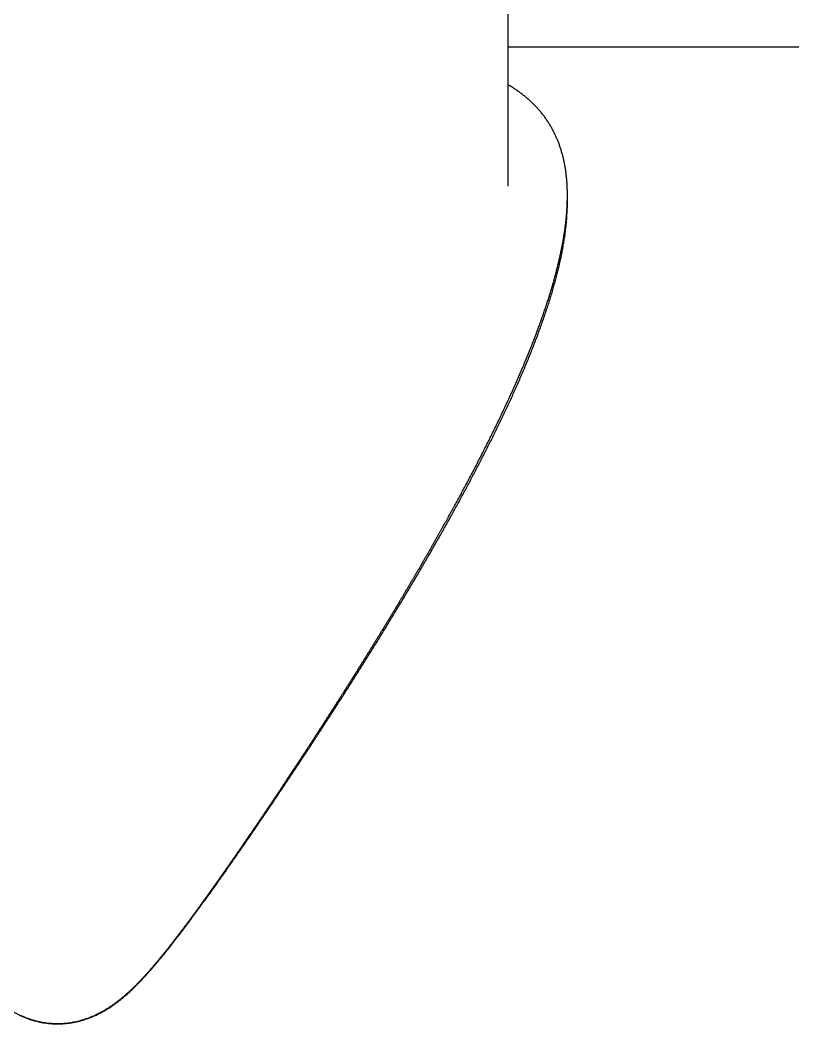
# Model space of a CAD drawing. Extents: x -31701 to 37626, y -27136 to 32271.
# Drawn here: x -12070.2 to -11938.5, y -16183.4 to -16013.7 of the extents above; entities that cross this region are included whole.
import ezdxf

# ---------------------------------------------------------------- set-up
doc = ezdxf.new("R2010")
doc.units = 0
doc.layers.get('0').update_dxf_attribs({"linetype": 'CONTINUOUS'})

msp = doc.modelspace()

# ---------------------------------------------------------------- linework, layer by layer
at = {"color": 104, "linetype": 'Continuous'}
for p, q in [((-11987.65, -16041.73), (-11987.65, -16005.39)), ((-11938.51, -16018.29), (-11987.65, -16018.29)), ((-11987.65, -16041.81), (-11987.65, -16041.73)), ((-11977.65, -16044.39), (-11977.65, -16043.38))]:
    msp.add_line(p, q, dxfattribs=at)
for points in [[(-12063.85, -16183.38), (-12063.56, -16183.38), (-12063.26, -16183.37), (-12062.97, -16183.36), (-12062.68, -16183.33), (-12062.38, -16183.31), (-12062.09, -16183.28), (-12061.8, -16183.24), (-12061.51, -16183.19), (-12061.22, -16183.14), (-12060.94, -16183.09), (-12060.65, -16183.03), (-12060.36, -16182.96), (-12060.08, -16182.89), (-12059.8, -16182.81), (-12059.51, -16182.73), (-12059.23, -16182.64), (-12058.96, -16182.55), (-12058.68, -16182.45), (-12058.41, -16182.35), (-12058.13, -16182.24), (-12057.86, -16182.13), (-12057.59, -16182.01), (-12057.33, -16181.89), (-12057.06, -16181.76), (-12056.8, -16181.63), (-12056.54, -16181.49), (-12056.28, -16181.35), (-12056.03, -16181.21), (-12055.77, -16181.06), (-12055.52, -16180.91), (-12055.28, -16180.76), (-12055.03, -16180.6), (-12054.79, -16180.44), (-12054.55, -16180.28), (-12054.32, -16180.11), (-12054.08, -16179.95), (-12053.85, -16179.78), (-12053.62, -16179.61), (-12053.4, -16179.43), (-12053.17, -16179.25), (-12052.95, -16179.07), (-12052.73, -16178.89), (-12052.51, -16178.7), (-12052.29, -16178.52), (-12052.07, -16178.33), (-12051.86, -16178.13), (-12051.64, -16177.94), (-12051.43, -16177.74), (-12051.22, -16177.54), (-12051.01, -16177.33), (-12050.8, -16177.13), (-12050.59, -16176.92), (-12050.38, -16176.72), (-12050.17, -16176.5), (-12049.97, -16176.29), (-12049.76, -16176.08), (-12049.55, -16175.86), (-12049.35, -16175.64), (-12049.14, -16175.42), (-12048.94, -16175.19), (-12048.73, -16174.97), (-12048.53, -16174.74), (-12048.33, -16174.51), (-12048.12, -16174.28), (-12047.93, -16174.06), (-12047.73, -16173.83), (-12047.54, -16173.61), (-12047.34, -16173.39), (-12047.15, -16173.15), (-12046.95, -16172.92), (-12046.76, -16172.7), (-12046.58, -16172.48), (-12046.39, -16172.25), (-12046.2, -16172.03), (-12046.02, -16171.8), (-12045.84, -16171.58), (-12045.65, -16171.35), (-12045.47, -16171.13), (-12045.29, -16170.9), (-12045.11, -16170.68), (-12044.93, -16170.45), (-12044.76, -16170.23), (-12044.58, -16170), (-12044.41, -16169.78), (-12044.23, -16169.56), (-12044.06, -16169.33), (-12043.88, -16169.11), (-12043.71, -16168.88), (-12043.54, -16168.66), (-12043.36, -16168.43), (-12043.19, -16168.21), (-12043.02, -16167.98), (-12042.85, -16167.76), (-12042.68, -16167.53), (-12042.51, -16167.31), (-12042.34, -16167.08), (-12042.17, -16166.85), (-12041.99, -16166.63), (-12041.82, -16166.4), (-12041.65, -16166.17), (-12041.48, -16165.94), (-12041.31, -16165.71), (-12041.14, -16165.48), (-12040.97, -16165.25), (-12040.8, -16165.02), (-12040.63, -16164.79), (-12040.46, -16164.56), (-12040.29, -16164.33), (-12040.11, -16164.1), (-12039.94, -16163.86), (-12039.77, -16163.63), (-12039.6, -16163.39), (-12039.43, -16163.16), (-12039.26, -16162.92), (-12039.09, -16162.69), (-12038.91, -16162.45), (-12038.74, -16162.21), (-12038.57, -16161.98), (-12038.4, -16161.74), (-12038.23, -16161.5), (-12038.06, -16161.27), (-12037.89, -16161.03), (-12037.72, -16160.79), (-12037.55, -16160.56), (-12037.38, -16160.32), (-12037.22, -16160.09), (-12037.05, -16159.85), (-12036.88, -16159.62), (-12036.71, -16159.39), (-12036.55, -16159.15), (-12036.38, -16158.92), (-12036.22, -16158.69), (-12036.06, -16158.46), (-12035.89, -16158.23), (-12035.73, -16158), (-12035.57, -16157.77), (-12035.41, -16157.54), (-12035.25, -16157.31), (-12035.09, -16157.08), (-12034.93, -16156.85), (-12034.77, -16156.62), (-12034.61, -16156.4), (-12034.45, -16156.17), (-12034.29, -16155.94), (-12034.13, -16155.72), (-12033.97, -16155.49), (-12033.82, -16155.27), (-12033.66, -16155.04), (-12033.5, -16154.81), (-12033.35, -16154.59), (-12033.19, -16154.36), (-12033.03, -16154.14), (-12032.87, -16153.91), (-12032.72, -16153.68), (-12032.56, -16153.45), (-12032.4, -16153.23), (-12032.24, -16153), (-12032.09, -16152.77), (-12031.93, -16152.54), (-12031.77, -16152.31), (-12031.61, -16152.08), (-12031.45, -16151.85), (-12031.29, -16151.62), (-12031.13, -16151.39), (-12030.97, -16151.15), (-12030.81, -16150.92), (-12030.65, -16150.69), (-12030.49, -16150.45), (-12030.33, -16150.21), (-12030.17, -16149.98), (-12030.01, -16149.74), (-12029.85, -16149.5), (-12029.68, -16149.27), (-12029.52, -16149.03), (-12029.37, -16148.8), (-12029.21, -16148.57), (-12029.05, -16148.34), (-12028.9, -16148.11), (-12028.74, -16147.88), (-12028.59, -16147.65), (-12028.43, -16147.42), (-12028.27, -16147.19), (-12028.11, -16146.96), (-12027.96, -16146.72), (-12027.8, -16146.49), (-12027.63, -16146.25), (-12027.47, -16146.01), (-12027.31, -16145.77), (-12027.15, -16145.53), (-12026.99, -16145.3), (-12026.83, -16145.06), (-12026.67, -16144.82), (-12026.52, -16144.59), (-12026.36, -16144.35), (-12026.2, -16144.12), (-12026.05, -16143.89), (-12025.89, -16143.66), (-12025.74, -16143.43), (-12025.58, -16143.2), (-12025.43, -16142.97), (-12025.28, -16142.74), (-12025.13, -16142.52), (-12024.98, -16142.29), (-12024.83, -16142.07), (-12024.68, -16141.84), (-12024.53, -16141.62), (-12024.38, -16141.4), (-12024.23, -16141.18), (-12024.09, -16140.96), (-12023.94, -16140.74), (-12023.8, -16140.52), (-12023.65, -16140.31), (-12023.51, -16140.09), (-12023.37, -16139.87), (-12023.23, -16139.66), (-12023.08, -16139.45), (-12022.94, -16139.23), (-12022.8, -16139.02), (-12022.66, -16138.81), (-12022.52, -16138.59), (-12022.38, -16138.38), (-12022.24, -16138.17), (-12022.1, -16137.96), (-12021.96, -16137.75), (-12021.82, -16137.54), (-12021.69, -16137.33), (-12021.55, -16137.12), (-12021.41, -16136.91), (-12021.27, -16136.7), (-12021.13, -16136.49), (-12020.99, -16136.28), (-12020.86, -16136.07), (-12020.72, -16135.85), (-12020.58, -16135.64), (-12020.44, -16135.43), (-12020.3, -16135.21), (-12020.16, -16135), (-12020.02, -16134.78), (-12019.88, -16134.57), (-12019.73, -16134.35), (-12019.59, -16134.13), (-12019.45, -16133.91), (-12019.3, -16133.69), (-12019.16, -16133.47), (-12019.02, -16133.25), (-12018.87, -16133.02), (-12018.72, -16132.8), (-12018.58, -16132.57), (-12018.43, -16132.35), (-12018.28, -16132.12), (-12018.14, -16131.89), (-12017.99, -16131.66), (-12017.84, -16131.43), (-12017.69, -16131.2), (-12017.54, -16130.96), (-12017.39, -16130.73), (-12017.23, -16130.5), (-12017.08, -16130.26), (-12016.93, -16130.02), (-12016.78, -16129.79), (-12016.63, -16129.55), (-12016.47, -16129.31), (-12016.32, -16129.07), (-12016.17, -16128.83), (-12016.01, -16128.59), (-12015.86, -16128.36), (-12015.72, -16128.13), (-12015.58, -16127.91), (-12015.43, -16127.69), (-12015.29, -16127.46), (-12015.14, -16127.22), (-12014.98, -16126.98), (-12014.83, -16126.74), (-12014.67, -16126.5), (-12014.52, -16126.25), (-12014.37, -16126.01), (-12014.21, -16125.77), (-12014.06, -16125.53), (-12013.91, -16125.29), (-12013.75, -16125.05), (-12013.6, -16124.8), (-12013.45, -16124.56), (-12013.29, -16124.32), (-12013.14, -16124.08), (-12012.99, -16123.83), (-12012.83, -16123.59), (-12012.68, -16123.35), (-12012.53, -16123.1), (-12012.38, -16122.86), (-12012.22, -16122.62), (-12012.07, -16122.37), (-12011.92, -16122.13), (-12011.76, -16121.89), (-12011.61, -16121.64), (-12011.46, -16121.4), (-12011.31, -16121.15), (-12011.15, -16120.91), (-12011, -16120.66), (-12010.85, -16120.42), (-12010.7, -16120.18), (-12010.54, -16119.93), (-12010.39, -16119.68), (-12010.24, -16119.44), (-12010.09, -16119.19), (-12009.93, -16118.95), (-12009.78, -16118.7), (-12009.63, -16118.46), (-12009.48, -16118.21), (-12009.33, -16117.96), (-12009.17, -16117.72), (-12009.02, -16117.47), (-12008.87, -16117.23), (-12008.72, -16116.98), (-12008.57, -16116.73), (-12008.42, -16116.49), (-12008.26, -16116.24), (-12008.11, -16115.99), (-12007.96, -16115.75), (-12007.81, -16115.5), (-12007.66, -16115.25), (-12007.51, -16115), (-12007.36, -16114.76), (-12007.21, -16114.51), (-12007.06, -16114.26), (-12006.91, -16114.02), (-12006.76, -16113.77), (-12006.61, -16113.52), (-12006.46, -16113.28), (-12006.31, -16113.03), (-12006.16, -16112.78), (-12006.01, -16112.54), (-12005.86, -16112.29), (-12005.72, -16112.04), (-12005.57, -16111.8), (-12005.42, -16111.55), (-12005.27, -16111.31), (-12005.13, -16111.06), (-12004.98, -16110.82), (-12004.83, -16110.57), (-12004.69, -16110.32), (-12004.54, -16110.08), (-12004.39, -16109.84), (-12004.25, -16109.59), (-12004.1, -16109.35), (-12003.96, -16109.1), (-12003.81, -16108.86), (-12003.67, -16108.61), (-12003.52, -16108.37), (-12003.38, -16108.13), (-12003.24, -16107.88), (-12003.09, -16107.64), (-12002.95, -16107.4), (-12002.81, -16107.16), (-12002.67, -16106.91), (-12002.52, -16106.67), (-12002.38, -16106.43), (-12002.24, -16106.19), (-12002.1, -16105.95), (-12001.96, -16105.7), (-12001.82, -16105.46), (-12001.68, -16105.22), (-12001.54, -16104.98), (-12001.4, -16104.74), (-12001.25, -16104.49), (-12001.11, -16104.25), (-12000.97, -16104), (-12000.82, -16103.74), (-12000.67, -16103.49), (-12000.53, -16103.23), (-12000.38, -16102.98), (-12000.23, -16102.73), (-12000.09, -16102.48), (-11999.95, -16102.23), (-11999.82, -16101.99), (-11999.68, -16101.75), (-11999.54, -16101.51), (-11999.41, -16101.27), (-11999.27, -16101.03), (-11999.13, -16100.79), (-11999, -16100.55), (-11998.86, -16100.31), (-11998.73, -16100.08), (-11998.59, -16099.84), (-11998.46, -16099.6), (-11998.32, -16099.36), (-11998.19, -16099.12), (-11998.06, -16098.88), (-11997.93, -16098.65), (-11997.79, -16098.41), (-11997.66, -16098.17), (-11997.53, -16097.94), (-11997.4, -16097.7), (-11997.27, -16097.46), (-11997.14, -16097.23), (-11997.01, -16096.99), (-11996.88, -16096.76), (-11996.75, -16096.52), (-11996.62, -16096.29), (-11996.49, -16096.05), (-11996.36, -16095.82), (-11996.23, -16095.58), (-11996.1, -16095.35), (-11995.97, -16095.12), (-11995.85, -16094.88), (-11995.72, -16094.65), (-11995.59, -16094.42), (-11995.47, -16094.18), (-11995.34, -16093.95), (-11995.21, -16093.72), (-11995.09, -16093.48), (-11994.96, -16093.25), (-11994.84, -16093.02), (-11994.71, -16092.79), (-11994.59, -16092.55), (-11994.47, -16092.32), (-11994.34, -16092.09), (-11994.22, -16091.86), (-11994.1, -16091.63), (-11993.97, -16091.39), (-11993.85, -16091.16), (-11993.73, -16090.93), (-11993.61, -16090.7), (-11993.48, -16090.47), (-11993.36, -16090.24), (-11993.24, -16090), (-11993.12, -16089.77), (-11993, -16089.54), (-11992.88, -16089.31), (-11992.76, -16089.08), (-11992.64, -16088.85), (-11992.52, -16088.61), (-11992.4, -16088.38), (-11992.28, -16088.15), (-11992.16, -16087.92), (-11992.04, -16087.69), (-11991.92, -16087.45), (-11991.8, -16087.22), (-11991.68, -16086.99), (-11991.56, -16086.76), (-11991.44, -16086.52), (-11991.32, -16086.29), (-11991.21, -16086.06), (-11991.09, -16085.82), (-11990.97, -16085.59), (-11990.85, -16085.36), (-11990.74, -16085.12), (-11990.62, -16084.89), (-11990.5, -16084.65), (-11990.39, -16084.42), (-11990.27, -16084.19), (-11990.15, -16083.95), (-11990.04, -16083.72), (-11989.92, -16083.48), (-11989.81, -16083.25), (-11989.69, -16083.01), (-11989.58, -16082.78), (-11989.46, -16082.54), (-11989.35, -16082.31), (-11989.23, -16082.07), (-11989.12, -16081.84), (-11989.01, -16081.6), (-11988.89, -16081.36), (-11988.78, -16081.13), (-11988.67, -16080.89), (-11988.55, -16080.66), (-11988.44, -16080.42), (-11988.33, -16080.19), (-11988.22, -16079.95), (-11988.11, -16079.72), (-11988, -16079.48), (-11987.89, -16079.24), (-11987.78, -16079.01), (-11987.67, -16078.77), (-11987.56, -16078.54), (-11987.45, -16078.3), (-11987.34, -16078.06), (-11987.23, -16077.83), (-11987.12, -16077.59), (-11987.01, -16077.35), (-11986.9, -16077.11), (-11986.8, -16076.87), (-11986.69, -16076.63), (-11986.58, -16076.39), (-11986.47, -16076.15), (-11986.36, -16075.91), (-11986.26, -16075.67), (-11986.15, -16075.43), (-11986.04, -16075.18), (-11985.93, -16074.94), (-11985.83, -16074.7), (-11985.72, -16074.45), (-11985.61, -16074.21), (-11985.51, -16073.96), (-11985.4, -16073.71), (-11985.3, -16073.47), (-11985.19, -16073.22), (-11985.08, -16072.97), (-11984.98, -16072.72), (-11984.87, -16072.48), (-11984.77, -16072.23), (-11984.66, -16071.98), (-11984.56, -16071.73), (-11984.46, -16071.48), (-11984.35, -16071.23), (-11984.25, -16070.98), (-11984.15, -16070.73), (-11984.05, -16070.48), (-11983.94, -16070.22), (-11983.84, -16069.97), (-11983.74, -16069.72), (-11983.64, -16069.47), (-11983.54, -16069.22), (-11983.44, -16068.97), (-11983.35, -16068.72), (-11983.25, -16068.46), (-11983.15, -16068.21), (-11983.05, -16067.96), (-11982.96, -16067.71), (-11982.86, -16067.46), (-11982.77, -16067.21), (-11982.67, -16066.96), (-11982.58, -16066.71), (-11982.49, -16066.46), (-11982.4, -16066.21), (-11982.31, -16065.96), (-11982.22, -16065.71), (-11982.13, -16065.47), (-11982.04, -16065.22), (-11981.95, -16064.97), (-11981.86, -16064.73), (-11981.78, -16064.48), (-11981.69, -16064.24), (-11981.61, -16063.99), (-11981.52, -16063.75), (-11981.44, -16063.51), (-11981.36, -16063.26), (-11981.28, -16063.02), (-11981.2, -16062.78), (-11981.12, -16062.54), (-11981.04, -16062.3), (-11980.96, -16062.07), (-11980.89, -16061.83), (-11980.81, -16061.6), (-11980.74, -16061.36), (-11980.66, -16061.13), (-11980.59, -16060.9), (-11980.52, -16060.66), (-11980.45, -16060.43), (-11980.38, -16060.2), (-11980.31, -16059.97), (-11980.24, -16059.75), (-11980.18, -16059.52), (-11980.11, -16059.29), (-11980.05, -16059.07), (-11979.98, -16058.84), (-11979.92, -16058.62), (-11979.86, -16058.4), (-11979.79, -16058.18), (-11979.73, -16057.95), (-11979.67, -16057.73), (-11979.61, -16057.51), (-11979.55, -16057.28), (-11979.5, -16057.06), (-11979.44, -16056.84), (-11979.38, -16056.62), (-11979.33, -16056.4), (-11979.27, -16056.18), (-11979.22, -16055.97), (-11979.17, -16055.75), (-11979.11, -16055.53), (-11979.06, -16055.32), (-11979.01, -16055.1), (-11978.97, -16054.89), (-11978.92, -16054.67), (-11978.87, -16054.46), (-11978.82, -16054.25), (-11978.78, -16054.04), (-11978.73, -16053.83), (-11978.69, -16053.62), (-11978.65, -16053.41), (-11978.6, -16053.2), (-11978.56, -16052.99), (-11978.52, -16052.79), (-11978.48, -16052.58), (-11978.45, -16052.38), (-11978.41, -16052.17), (-11978.37, -16051.97), (-11978.34, -16051.76), (-11978.3, -16051.56), (-11978.27, -16051.36), (-11978.23, -16051.16), (-11978.2, -16050.95), (-11978.17, -16050.75), (-11978.14, -16050.55), (-11978.11, -16050.35), (-11978.08, -16050.15), (-11978.05, -16049.95), (-11978.03, -16049.75), (-11978, -16049.55), (-11977.98, -16049.36), (-11977.95, -16049.16), (-11977.93, -16048.96), (-11977.9, -16048.76), (-11977.88, -16048.56), (-11977.86, -16048.36), (-11977.84, -16048.16), (-11977.82, -16047.96), (-11977.8, -16047.76), (-11977.79, -16047.57), (-11977.77, -16047.37), (-11977.76, -16047.17), (-11977.74, -16046.97), (-11977.73, -16046.77), (-11977.72, -16046.57), (-11977.7, -16046.37), (-11977.69, -16046.18), (-11977.68, -16045.98), (-11977.68, -16045.78), (-11977.67, -16045.58), (-11977.66, -16045.38), (-11977.66, -16045.18), (-11977.65, -16044.99), (-11977.65, -16044.79), (-11977.65, -16044.59), (-11977.65, -16044.39)], [(-12070.35, -16181.9), (-12070.07, -16182.02), (-12069.79, -16182.15), (-12069.51, -16182.26), (-12069.23, -16182.37), (-12068.94, -16182.48), (-12068.65, -16182.58), (-12068.36, -16182.67), (-12068.07, -16182.76), (-12067.77, -16182.85), (-12067.48, -16182.93), (-12067.18, -16183), (-12066.88, -16183.06), (-12066.58, -16183.12), (-12066.28, -16183.18), (-12065.98, -16183.22), (-12065.67, -16183.27), (-12065.37, -16183.3), (-12065.07, -16183.33), (-12064.76, -16183.35), (-12064.46, -16183.37), (-12064.15, -16183.38), (-12063.85, -16183.38)]]:
    msp.add_lwpolyline(points, dxfattribs=at)
for points, knots in [([(-11977.65, -16043.51), (-11977.65, -16043.39), (-11977.65, -16043.16), (-11977.65, -16042.82), (-11977.66, -16042.47), (-11977.67, -16042.13), (-11977.69, -16041.79), (-11977.7, -16041.45), (-11977.73, -16041.11), (-11977.75, -16040.78), (-11977.78, -16040.44), (-11977.82, -16040.11), (-11977.85, -16039.78), (-11977.9, -16039.45), (-11977.94, -16039.13), (-11977.99, -16038.8), (-11978.04, -16038.48), (-11978.1, -16038.16), (-11978.16, -16037.84), (-11978.23, -16037.53), (-11978.3, -16037.21), (-11978.37, -16036.9), (-11978.45, -16036.59), (-11978.53, -16036.29), (-11978.62, -16035.98), (-11978.71, -16035.68), (-11978.81, -16035.38), (-11978.91, -16035.08), (-11979.01, -16034.79), (-11979.12, -16034.49), (-11979.23, -16034.2), (-11979.35, -16033.92), (-11979.47, -16033.63), (-11979.59, -16033.35), (-11979.73, -16033.07), (-11979.86, -16032.79), (-11980, -16032.52), (-11980.14, -16032.24), (-11980.29, -16031.97), (-11980.44, -16031.71), (-11980.6, -16031.44), (-11980.76, -16031.18), (-11980.93, -16030.92), (-11981.1, -16030.67), (-11981.27, -16030.41), (-11981.45, -16030.16), (-11981.64, -16029.92), (-11981.82, -16029.67), (-11982.02, -16029.43), (-11982.21, -16029.19), (-11982.42, -16028.96), (-11982.62, -16028.72), (-11982.83, -16028.49), (-11983.05, -16028.27), (-11983.27, -16028.04), (-11983.49, -16027.82), (-11983.72, -16027.6), (-11983.95, -16027.39), (-11984.19, -16027.17), (-11984.43, -16026.96), (-11984.67, -16026.76), (-11984.92, -16026.55), (-11985.18, -16026.35), (-11985.44, -16026.16), (-11985.7, -16025.96), (-11985.96, -16025.77), (-11986.23, -16025.58), (-11986.51, -16025.39), (-11986.79, -16025.21), (-11987.07, -16025.03), (-11987.36, -16024.85), (-11987.55, -16024.73), (-11987.65, -16024.68)], [0, 0, 0, 0, 0.347746, 0.693873, 1.038401, 1.381343, 1.722714, 2.062526, 2.400792, 2.737524, 3.072734, 3.406435, 3.738642, 4.069371, 4.39864, 4.726471, 5.052886, 5.377915, 5.701588, 6.023941, 6.345016, 6.664857, 6.983517, 7.301052, 7.61752, 7.932979, 8.247483, 8.561089, 8.873853, 9.185829, 9.497074, 9.807645, 10.117598, 10.426993, 10.735888, 11.044347, 11.352431, 11.660207, 11.967743, 12.275109, 12.582378, 12.889627, 13.196931, 13.504359, 13.81198, 14.119863, 14.428079, 14.7367, 15.0458, 15.355452, 15.665731, 15.97671, 16.288467, 16.601077, 16.914617, 17.229163, 17.544792, 17.861581, 18.179604, 18.498933, 18.819634, 19.14177, 19.465398, 19.790574, 20.117348, 20.445767, 20.775876, 21.107714, 21.441319, 21.776727, 22.113969, 22.453074, 22.453074, 22.453074, 22.453074]), ([(-12150.05, -16043.37), (-12150.05, -16043.48), (-12150.05, -16043.72), (-12150.04, -16044.06), (-12150.03, -16044.41), (-12150.02, -16044.76), (-12150.01, -16045.12), (-12149.99, -16045.47), (-12149.97, -16045.82), (-12149.94, -16046.18), (-12149.91, -16046.54), (-12149.88, -16046.9), (-12149.85, -16047.26), (-12149.81, -16047.62), (-12149.77, -16047.98), (-12149.73, -16048.34), (-12149.68, -16048.71), (-12149.63, -16049.08), (-12149.58, -16049.44), (-12149.52, -16049.81), (-12149.46, -16050.18), (-12149.4, -16050.55), (-12149.34, -16050.93), (-12149.27, -16051.3), (-12149.2, -16051.67), (-12149.13, -16052.05), (-12149.06, -16052.43), (-12148.98, -16052.8), (-12148.9, -16053.18), (-12148.82, -16053.56), (-12148.73, -16053.94), (-12148.64, -16054.32), (-12148.56, -16054.71), (-12148.46, -16055.09), (-12148.37, -16055.47), (-12148.27, -16055.86), (-12148.17, -16056.25), (-12148.07, -16056.63), (-12147.97, -16057.02), (-12147.86, -16057.41), (-12147.75, -16057.8), (-12147.64, -16058.19), (-12147.53, -16058.58), (-12147.41, -16058.97), (-12147.3, -16059.36), (-12147.18, -16059.76), (-12147.06, -16060.15), (-12146.93, -16060.54), (-12146.81, -16060.94), (-12146.68, -16061.33), (-12146.55, -16061.73), (-12146.42, -16062.13), (-12146.29, -16062.52), (-12146.16, -16062.92), (-12146.02, -16063.32), (-12145.88, -16063.72), (-12145.74, -16064.12), (-12145.6, -16064.52), (-12145.45, -16064.92), (-12145.31, -16065.32), (-12145.16, -16065.72), (-12145.01, -16066.12), (-12144.86, -16066.52), (-12144.71, -16066.93), (-12144.56, -16067.33), (-12144.4, -16067.73), (-12144.24, -16068.14), (-12144.09, -16068.54), (-12143.93, -16068.95), (-12143.76, -16069.35), (-12143.6, -16069.76), (-12143.44, -16070.17), (-12143.27, -16070.57), (-12143.1, -16070.98), (-12142.93, -16071.39), (-12142.76, -16071.8), (-12142.59, -16072.21), (-12142.42, -16072.61), (-12142.24, -16073.02), (-12142.07, -16073.43), (-12141.89, -16073.84), (-12141.71, -16074.25), (-12141.53, -16074.66), (-12141.35, -16075.07), (-12141.17, -16075.49), (-12140.98, -16075.9), (-12140.8, -16076.31), (-12140.61, -16076.72), (-12140.42, -16077.13), (-12140.23, -16077.55), (-12140.04, -16077.96), (-12139.85, -16078.37), (-12139.66, -16078.79), (-12139.47, -16079.2), (-12139.27, -16079.61), (-12139.08, -16080.03), (-12138.88, -16080.44), (-12138.68, -16080.86), (-12138.48, -16081.27), (-12138.28, -16081.69), (-12138.08, -16082.1), (-12137.88, -16082.52), (-12137.68, -16082.93), (-12137.47, -16083.35), (-12137.27, -16083.77), (-12137.06, -16084.18), (-12136.85, -16084.6), (-12136.65, -16085.02), (-12136.44, -16085.43), (-12136.23, -16085.85), (-12136.02, -16086.27), (-12135.8, -16086.68), (-12135.59, -16087.1), (-12135.38, -16087.52), (-12135.16, -16087.94), (-12134.95, -16088.36), (-12134.73, -16088.78), (-12134.51, -16089.19), (-12134.29, -16089.61), (-12134.08, -16090.03), (-12133.86, -16090.45), (-12133.63, -16090.87), (-12133.41, -16091.29), (-12133.19, -16091.71), (-12132.97, -16092.13), (-12132.74, -16092.55), (-12132.52, -16092.97), (-12132.29, -16093.39), (-12132.07, -16093.81), (-12131.84, -16094.23), (-12131.61, -16094.65), (-12131.38, -16095.07), (-12131.15, -16095.5), (-12130.92, -16095.92), (-12130.69, -16096.34), (-12130.46, -16096.76), (-12130.23, -16097.18), (-12129.99, -16097.6), (-12129.76, -16098.02), (-12129.53, -16098.45), (-12129.29, -16098.87), (-12129.06, -16099.29), (-12128.82, -16099.71), (-12128.58, -16100.13), (-12128.34, -16100.55), (-12128.11, -16100.98), (-12127.87, -16101.4), (-12127.63, -16101.82), (-12127.39, -16102.24), (-12127.14, -16102.67), (-12126.9, -16103.09), (-12126.66, -16103.51), (-12126.42, -16103.93), (-12126.17, -16104.36), (-12125.93, -16104.78), (-12125.68, -16105.2), (-12125.44, -16105.63), (-12125.19, -16106.05), (-12124.95, -16106.47), (-12124.7, -16106.9), (-12124.45, -16107.32), (-12124.2, -16107.74), (-12123.95, -16108.17), (-12123.7, -16108.59), (-12123.45, -16109.02), (-12123.2, -16109.44), (-12122.95, -16109.86), (-12122.7, -16110.29), (-12122.45, -16110.71), (-12122.19, -16111.14), (-12121.94, -16111.56), (-12121.69, -16111.99), (-12121.43, -16112.41), (-12121.18, -16112.83), (-12120.92, -16113.26), (-12120.67, -16113.68), (-12120.41, -16114.11), (-12120.15, -16114.53), (-12119.9, -16114.96), (-12119.64, -16115.38), (-12119.38, -16115.81), (-12119.12, -16116.23), (-12118.86, -16116.65), (-12118.6, -16117.08), (-12118.34, -16117.5), (-12118.08, -16117.93), (-12117.82, -16118.35), (-12117.56, -16118.78), (-12117.3, -16119.2), (-12117.03, -16119.63), (-12116.77, -16120.05), (-12116.51, -16120.48), (-12116.25, -16120.9), (-12115.98, -16121.33), (-12115.72, -16121.75), (-12115.45, -16122.18), (-12115.19, -16122.6), (-12114.92, -16123.02), (-12114.66, -16123.45), (-12114.39, -16123.87), (-12114.12, -16124.3), (-12113.86, -16124.72), (-12113.59, -16125.15), (-12113.32, -16125.57), (-12113.05, -16126), (-12112.79, -16126.42), (-12112.52, -16126.84), (-12112.25, -16127.27), (-12111.98, -16127.69), (-12111.71, -16128.12), (-12111.44, -16128.54), (-12111.17, -16128.97), (-12110.9, -16129.39), (-12110.63, -16129.81), (-12110.36, -16130.24), (-12110.08, -16130.66), (-12109.81, -16131.09), (-12109.54, -16131.51), (-12109.27, -16131.94), (-12108.99, -16132.36), (-12108.72, -16132.79), (-12108.44, -16133.21), (-12108.17, -16133.64), (-12107.89, -16134.06), (-12107.62, -16134.49), (-12107.34, -16134.91), (-12107.07, -16135.34), (-12106.79, -16135.76), (-12106.51, -16136.19), (-12106.23, -16136.62), (-12105.95, -16137.04), (-12105.67, -16137.47), (-12105.39, -16137.9), (-12105.11, -16138.33), (-12104.83, -16138.75), (-12104.55, -16139.18), (-12104.27, -16139.61), (-12103.99, -16140.04), (-12103.71, -16140.46), (-12103.43, -16140.89), (-12103.14, -16141.32), (-12102.86, -16141.75), (-12102.58, -16142.17), (-12102.3, -16142.6), (-12102.01, -16143.02), (-12101.73, -16143.45), (-12101.45, -16143.87), (-12101.17, -16144.3), (-12100.88, -16144.72), (-12100.6, -16145.14), (-12100.33, -16145.55), (-12100.05, -16145.96), (-12099.78, -16146.37), (-12099.5, -16146.79), (-12099.21, -16147.21), (-12098.93, -16147.63), (-12098.65, -16148.05), (-12098.36, -16148.47), (-12098.08, -16148.89), (-12097.79, -16149.31), (-12097.51, -16149.73), (-12097.23, -16150.15), (-12096.94, -16150.56), (-12096.66, -16150.98), (-12096.38, -16151.4), (-12096.09, -16151.81), (-12095.81, -16152.23), (-12095.52, -16152.64), (-12095.24, -16153.06), (-12094.95, -16153.47), (-12094.66, -16153.89), (-12094.38, -16154.3), (-12094.09, -16154.72), (-12093.8, -16155.14), (-12093.51, -16155.55), (-12093.22, -16155.97), (-12092.93, -16156.39), (-12092.64, -16156.81), (-12092.34, -16157.23), (-12092.05, -16157.65), (-12091.76, -16158.06), (-12091.48, -16158.47), (-12091.19, -16158.87), (-12090.9, -16159.28), (-12090.61, -16159.69), (-12090.32, -16160.1), (-12090.03, -16160.52), (-12089.73, -16160.93), (-12089.43, -16161.35), (-12089.14, -16161.76), (-12088.84, -16162.18), (-12088.54, -16162.59), (-12088.24, -16163), (-12087.94, -16163.42), (-12087.64, -16163.83), (-12087.34, -16164.24), (-12087.04, -16164.66), (-12086.73, -16165.07), (-12086.43, -16165.48), (-12086.13, -16165.89), (-12085.82, -16166.31), (-12085.51, -16166.72), (-12085.2, -16167.13), (-12084.89, -16167.54), (-12084.58, -16167.95), (-12084.27, -16168.36), (-12083.96, -16168.77), (-12083.64, -16169.18), (-12083.32, -16169.59), (-12083, -16170), (-12082.68, -16170.41), (-12082.36, -16170.81), (-12082.04, -16171.22), (-12081.72, -16171.62), (-12081.39, -16172.02), (-12081.07, -16172.41), (-12080.74, -16172.81), (-12080.41, -16173.2), (-12080.08, -16173.59), (-12079.74, -16173.98), (-12079.41, -16174.37), (-12079.06, -16174.75), (-12078.72, -16175.13), (-12078.37, -16175.51), (-12078.02, -16175.89), (-12077.67, -16176.26), (-12077.31, -16176.63), (-12076.94, -16176.99), (-12076.57, -16177.35), (-12076.2, -16177.71), (-12075.82, -16178.05), (-12075.44, -16178.4), (-12075.05, -16178.73), (-12074.65, -16179.06), (-12074.25, -16179.38), (-12073.84, -16179.7), (-12073.43, -16180), (-12073.01, -16180.29), (-12072.58, -16180.58), (-12072.14, -16180.85), (-12071.7, -16181.12), (-12071.25, -16181.37), (-12070.79, -16181.61), (-12070.33, -16181.83), (-12069.86, -16182.04), (-12069.39, -16182.24), (-12068.9, -16182.42), (-12068.41, -16182.59), (-12067.92, -16182.74), (-12067.42, -16182.87), (-12066.92, -16182.98), (-12066.41, -16183.08), (-12065.9, -16183.17), (-12065.39, -16183.23), (-12064.88, -16183.28), (-12064.36, -16183.3), (-12064.02, -16183.31), (-12063.85, -16183.31)], [0, 0, 0, 0, 0.346017, 0.693617, 1.042792, 1.393537, 1.745849, 2.099727, 2.455174, 2.812193, 3.170788, 3.530964, 3.892727, 4.256083, 4.621038, 4.987597, 5.355763, 5.725539, 6.096926, 6.469922, 6.844523, 7.220723, 7.59851, 7.977872, 8.35879, 8.741242, 9.125204, 9.510669, 9.897637, 10.286103, 10.67606, 11.067501, 11.460413, 11.854784, 12.250598, 12.647839, 13.046489, 13.446528, 13.847939, 14.250699, 14.65479, 15.060189, 15.466877, 15.874835, 16.284042, 16.69448, 17.106132, 17.518983, 17.933017, 18.348223, 18.76459, 19.182111, 19.600779, 20.020592, 20.441549, 20.863642, 21.286861, 21.711196, 22.136634, 22.563164, 22.990772, 23.419445, 23.849167, 24.279926, 24.711706, 25.144494, 25.578275, 26.013035, 26.448761, 26.88544, 27.323062, 27.761614, 28.201087, 28.641472, 29.082762, 29.524952, 29.968043, 30.412034, 30.856925, 31.302707, 31.749374, 32.196914, 32.645313, 33.094556, 33.544628, 33.99551, 34.447184, 34.899632, 35.352835, 35.806776, 36.261437, 36.716802, 37.172858, 37.629592, 38.086993, 38.545053, 39.00377, 39.46314, 39.923168, 40.383859, 40.845218, 41.307243, 41.769929, 42.233271, 42.697263, 43.1619, 43.627176, 44.093086, 44.559622, 45.026778, 45.494548, 45.962926, 46.431903, 46.901474, 47.371631, 47.842367, 48.313676, 48.785551, 49.257984, 49.73097, 50.2045, 50.67857, 51.153173, 51.628302, 52.103953, 52.580118, 53.056794, 53.533974, 54.01165, 54.489803, 54.968413, 55.447465, 55.926948, 56.406851, 56.887166, 57.367887, 57.84901, 58.330533, 58.812456, 59.294778, 59.777502, 60.260629, 60.744163, 61.228108, 61.712467, 62.197244, 62.682442, 63.168067, 63.654119, 64.140602, 64.627516, 65.114862, 65.602639, 66.090844, 66.579472, 67.068517, 67.55797, 68.047821, 68.538057, 69.02866, 69.519613, 70.010906, 70.502535, 70.994495, 71.486783, 71.979395, 72.472326, 72.965573, 73.459131, 73.952995, 74.447162, 74.941627, 75.436386, 75.931433, 76.426765, 76.922377, 77.418265, 77.914424, 78.41085, 78.90754, 79.404487, 79.901689, 80.399142, 80.896841, 81.394782, 81.892963, 82.391379, 82.890026, 83.388902, 83.888004, 84.387326, 84.886862, 85.386603, 85.88654, 86.386663, 86.886964, 87.387435, 87.888073, 88.388875, 88.889845, 89.390984, 89.892296, 90.393785, 90.895453, 91.397308, 91.899352, 92.40159, 92.904028, 93.406668, 93.909514, 94.412568, 94.915832, 95.419304, 95.922984, 96.426866, 96.930947, 97.435215, 97.939662, 98.444312, 98.949204, 99.454387, 99.959903, 100.465812, 100.972189, 101.479092, 101.986555, 102.494594, 103.003207, 103.512378, 104.022077, 104.532262, 105.042882, 105.553877, 106.065181, 106.576723, 107.088433, 107.600236, 108.112061, 108.623838, 109.135504, 109.647001, 110.15828, 110.669304, 111.180046, 111.690495, 112.200653, 112.710543, 113.220205, 113.729704, 114.238849, 114.738029, 115.223873, 115.713144, 116.217733, 116.727123, 117.236126, 117.744543, 118.252243, 118.759153, 119.265253, 119.77057, 120.275171, 120.779158, 121.28266, 121.785828, 122.28883, 122.791839, 123.295036, 123.798594, 124.30268, 124.807444, 125.313012, 125.819484, 126.326925, 126.835358, 127.34476, 127.855054, 128.366104, 128.877707, 129.388436, 129.893047, 130.390522, 130.88442, 131.38009, 131.881881, 132.390342, 132.900789, 133.410955, 133.920914, 134.430767, 134.940622, 135.450592, 135.960786, 136.471302, 136.98222, 137.493596, 138.005455, 138.517783, 139.030521, 139.543558, 140.056757, 140.570189, 141.084093, 141.598662, 142.11414, 142.630606, 143.147952, 143.665932, 144.184215, 144.702425, 145.220198, 145.737226, 146.253307, 146.768391, 147.282632, 147.796433, 148.310111, 148.823507, 149.336539, 149.849249, 150.361766, 150.874274, 151.386976, 151.900273, 152.414917, 152.930606, 153.446332, 153.961241, 154.475443, 154.989579, 155.503772, 156.018047, 156.532387, 157.046764, 157.561163, 158.075604, 158.590165, 159.104873, 159.619646, 160.134428, 160.649192, 161.163936, 161.678681, 162.193464, 162.708334, 163.223361, 163.738737, 164.25462, 164.770936, 165.287455, 165.803885, 166.319977, 166.835627, 167.350999, 167.866302, 168.381273, 168.89561, 168.89561, 168.89561, 168.89561]), ([(-12063.85, -16183.31), (-12063.68, -16183.31), (-12063.36, -16183.3), (-12062.86, -16183.28), (-12062.37, -16183.24), (-12061.88, -16183.18), (-12061.39, -16183.1), (-12060.91, -16183.01), (-12060.43, -16182.91), (-12059.95, -16182.78), (-12059.47, -16182.65), (-12059, -16182.49), (-12058.54, -16182.33), (-12058.08, -16182.15), (-12057.62, -16181.95), (-12057.18, -16181.74), (-12056.74, -16181.52), (-12056.3, -16181.29), (-12055.87, -16181.04), (-12055.45, -16180.79), (-12055.03, -16180.52), (-12054.62, -16180.25), (-12054.22, -16179.97), (-12053.82, -16179.67), (-12053.43, -16179.37), (-12053.05, -16179.07), (-12052.67, -16178.75), (-12052.3, -16178.43), (-12051.93, -16178.1), (-12051.57, -16177.77), (-12051.21, -16177.44), (-12050.86, -16177.09), (-12050.51, -16176.75), (-12050.16, -16176.4), (-12049.82, -16176.04), (-12049.48, -16175.69), (-12049.15, -16175.32), (-12048.82, -16174.96), (-12048.49, -16174.59), (-12048.16, -16174.22), (-12047.84, -16173.85), (-12047.52, -16173.48), (-12047.2, -16173.1), (-12046.88, -16172.72), (-12046.56, -16172.33), (-12046.25, -16171.95), (-12045.93, -16171.56), (-12045.62, -16171.17), (-12045.31, -16170.79), (-12045, -16170.4), (-12044.7, -16170.01), (-12044.4, -16169.63), (-12044.1, -16169.25), (-12043.81, -16168.86), (-12043.52, -16168.48), (-12043.22, -16168.09), (-12042.93, -16167.7), (-12042.63, -16167.32), (-12042.34, -16166.93), (-12042.05, -16166.54), (-12041.76, -16166.15), (-12041.48, -16165.77), (-12041.19, -16165.38), (-12040.9, -16164.99), (-12040.62, -16164.6), (-12040.33, -16164.21), (-12040.05, -16163.82), (-12039.76, -16163.43), (-12039.47, -16163.03), (-12039.19, -16162.63), (-12038.9, -16162.24), (-12038.62, -16161.85), (-12038.34, -16161.45), (-12038.06, -16161.06), (-12037.77, -16160.66), (-12037.49, -16160.26), (-12037.2, -16159.86), (-12036.92, -16159.46), (-12036.63, -16159.05), (-12036.35, -16158.65), (-12036.06, -16158.24), (-12035.78, -16157.83), (-12035.49, -16157.43), (-12035.21, -16157.02), (-12034.92, -16156.61), (-12034.64, -16156.2), (-12034.35, -16155.79), (-12034.07, -16155.38), (-12033.78, -16154.98), (-12033.5, -16154.57), (-12033.22, -16154.16), (-12032.94, -16153.75), (-12032.66, -16153.35), (-12032.38, -16152.94), (-12032.1, -16152.53), (-12031.82, -16152.13), (-12031.55, -16151.72), (-12031.27, -16151.32), (-12030.99, -16150.92), (-12030.72, -16150.51), (-12030.44, -16150.11), (-12030.17, -16149.7), (-12029.89, -16149.3), (-12029.62, -16148.9), (-12029.35, -16148.49), (-12029.07, -16148.09), (-12028.8, -16147.68), (-12028.53, -16147.28), (-12028.26, -16146.87), (-12027.98, -16146.47), (-12027.71, -16146.06), (-12027.44, -16145.66), (-12027.17, -16145.25), (-12026.9, -16144.85), (-12026.63, -16144.45), (-12026.36, -16144.04), (-12026.09, -16143.64), (-12025.82, -16143.23), (-12025.55, -16142.83), (-12025.28, -16142.42), (-12025.02, -16142.02), (-12024.75, -16141.61), (-12024.48, -16141.21), (-12024.21, -16140.8), (-12023.94, -16140.4), (-12023.68, -16139.99), (-12023.41, -16139.58), (-12023.14, -16139.18), (-12022.87, -16138.77), (-12022.61, -16138.36), (-12022.34, -16137.95), (-12022.07, -16137.55), (-12021.81, -16137.14), (-12021.54, -16136.73), (-12021.27, -16136.32), (-12021.01, -16135.92), (-12020.74, -16135.51), (-12020.48, -16135.11), (-12020.22, -16134.7), (-12019.95, -16134.29), (-12019.69, -16133.89), (-12019.43, -16133.48), (-12019.16, -16133.07), (-12018.9, -16132.67), (-12018.64, -16132.26), (-12018.38, -16131.86), (-12018.12, -16131.45), (-12017.86, -16131.04), (-12017.6, -16130.64), (-12017.34, -16130.23), (-12017.08, -16129.82), (-12016.82, -16129.42), (-12016.56, -16129.01), (-12016.3, -16128.61), (-12016.04, -16128.2), (-12015.78, -16127.79), (-12015.52, -16127.39), (-12015.26, -16126.98), (-12015.01, -16126.57), (-12014.75, -16126.17), (-12014.49, -16125.76), (-12014.24, -16125.35), (-12013.98, -16124.95), (-12013.72, -16124.54), (-12013.47, -16124.13), (-12013.21, -16123.73), (-12012.96, -16123.32), (-12012.71, -16122.91), (-12012.45, -16122.51), (-12012.2, -16122.1), (-12011.94, -16121.69), (-12011.69, -16121.29), (-12011.44, -16120.88), (-12011.19, -16120.47), (-12010.93, -16120.07), (-12010.68, -16119.66), (-12010.43, -16119.25), (-12010.18, -16118.85), (-12009.93, -16118.44), (-12009.68, -16118.03), (-12009.43, -16117.63), (-12009.18, -16117.22), (-12008.93, -16116.81), (-12008.68, -16116.4), (-12008.43, -16116), (-12008.19, -16115.59), (-12007.94, -16115.18), (-12007.69, -16114.78), (-12007.45, -16114.37), (-12007.2, -16113.96), (-12006.95, -16113.56), (-12006.71, -16113.15), (-12006.46, -16112.74), (-12006.22, -16112.34), (-12005.98, -16111.93), (-12005.73, -16111.52), (-12005.49, -16111.12), (-12005.25, -16110.71), (-12005.01, -16110.3), (-12004.76, -16109.9), (-12004.52, -16109.49), (-12004.28, -16109.09), (-12004.04, -16108.68), (-12003.81, -16108.27), (-12003.57, -16107.87), (-12003.33, -16107.46), (-12003.09, -16107.06), (-12002.85, -16106.65), (-12002.62, -16106.25), (-12002.38, -16105.84), (-12002.15, -16105.43), (-12001.91, -16105.03), (-12001.68, -16104.62), (-12001.44, -16104.22), (-12001.21, -16103.81), (-12000.98, -16103.41), (-12000.74, -16103), (-12000.51, -16102.6), (-12000.28, -16102.19), (-12000.05, -16101.79), (-11999.82, -16101.38), (-11999.59, -16100.98), (-11999.36, -16100.57), (-11999.14, -16100.17), (-11998.91, -16099.76), (-11998.68, -16099.36), (-11998.46, -16098.96), (-11998.23, -16098.55), (-11998, -16098.15), (-11997.78, -16097.74), (-11997.56, -16097.34), (-11997.33, -16096.94), (-11997.11, -16096.53), (-11996.89, -16096.13), (-11996.67, -16095.72), (-11996.45, -16095.32), (-11996.23, -16094.92), (-11996.01, -16094.52), (-11995.79, -16094.11), (-11995.58, -16093.71), (-11995.36, -16093.31), (-11995.14, -16092.9), (-11994.93, -16092.5), (-11994.71, -16092.1), (-11994.5, -16091.7), (-11994.29, -16091.3), (-11994.07, -16090.9), (-11993.86, -16090.49), (-11993.65, -16090.09), (-11993.44, -16089.69), (-11993.23, -16089.29), (-11993.03, -16088.89), (-11992.82, -16088.49), (-11992.61, -16088.09), (-11992.41, -16087.69), (-11992.2, -16087.29), (-11992, -16086.9), (-11991.8, -16086.5), (-11991.59, -16086.1), (-11991.39, -16085.7), (-11991.19, -16085.3), (-11990.99, -16084.9), (-11990.79, -16084.5), (-11990.6, -16084.1), (-11990.4, -16083.7), (-11990.2, -16083.31), (-11990.01, -16082.91), (-11989.81, -16082.51), (-11989.62, -16082.11), (-11989.43, -16081.71), (-11989.23, -16081.32), (-11989.04, -16080.92), (-11988.85, -16080.52), (-11988.67, -16080.13), (-11988.48, -16079.73), (-11988.29, -16079.33), (-11988.11, -16078.94), (-11987.92, -16078.54), (-11987.74, -16078.15), (-11987.56, -16077.75), (-11987.37, -16077.36), (-11987.19, -16076.96), (-11987.01, -16076.57), (-11986.84, -16076.17), (-11986.66, -16075.78), (-11986.48, -16075.38), (-11986.31, -16074.99), (-11986.14, -16074.6), (-11985.96, -16074.21), (-11985.79, -16073.81), (-11985.62, -16073.42), (-11985.46, -16073.03), (-11985.29, -16072.64), (-11985.12, -16072.25), (-11984.96, -16071.85), (-11984.79, -16071.46), (-11984.63, -16071.07), (-11984.47, -16070.68), (-11984.31, -16070.29), (-11984.15, -16069.91), (-11984, -16069.52), (-11983.84, -16069.13), (-11983.69, -16068.74), (-11983.53, -16068.35), (-11983.38, -16067.96), (-11983.23, -16067.58), (-11983.09, -16067.19), (-11982.94, -16066.81), (-11982.79, -16066.42), (-11982.65, -16066.03), (-11982.51, -16065.65), (-11982.37, -16065.27), (-11982.23, -16064.88), (-11982.09, -16064.5), (-11981.96, -16064.11), (-11981.82, -16063.73), (-11981.69, -16063.35), (-11981.56, -16062.97), (-11981.43, -16062.59), (-11981.3, -16062.21), (-11981.18, -16061.83), (-11981.05, -16061.45), (-11980.93, -16061.07), (-11980.81, -16060.69), (-11980.69, -16060.31), (-11980.57, -16059.94), (-11980.46, -16059.56), (-11980.35, -16059.18), (-11980.23, -16058.81), (-11980.13, -16058.44), (-11980.02, -16058.06), (-11979.91, -16057.69), (-11979.81, -16057.32), (-11979.71, -16056.94), (-11979.61, -16056.57), (-11979.51, -16056.2), (-11979.42, -16055.83), (-11979.33, -16055.47), (-11979.24, -16055.1), (-11979.15, -16054.73), (-11979.06, -16054.36), (-11978.98, -16054), (-11978.89, -16053.63), (-11978.82, -16053.27), (-11978.74, -16052.91), (-11978.66, -16052.55), (-11978.59, -16052.19), (-11978.52, -16051.83), (-11978.45, -16051.47), (-11978.39, -16051.11), (-11978.33, -16050.75), (-11978.27, -16050.39), (-11978.21, -16050.04), (-11978.16, -16049.69), (-11978.1, -16049.33), (-11978.05, -16048.98), (-11978.01, -16048.63), (-11977.96, -16048.28), (-11977.92, -16047.93), (-11977.88, -16047.58), (-11977.85, -16047.24), (-11977.81, -16046.89), (-11977.78, -16046.55), (-11977.76, -16046.21), (-11977.73, -16045.86), (-11977.71, -16045.52), (-11977.69, -16045.18), (-11977.68, -16044.85), (-11977.67, -16044.51), (-11977.66, -16044.18), (-11977.65, -16043.84), (-11977.65, -16043.62), (-11977.65, -16043.51)], [0, 0, 0, 0, 0.4924, 0.985174, 1.47829, 1.9717, 2.465344, 2.959156, 3.453061, 3.946996, 4.441069, 4.93522, 5.429202, 5.923116, 6.417177, 6.911073, 7.404441, 7.897444, 8.390449, 8.883549, 9.37671, 9.869818, 10.362826, 10.855698, 11.34837, 11.840856, 12.3332, 12.825225, 13.316853, 13.808139, 14.299222, 14.790282, 15.281501, 15.773013, 16.264869, 16.756989, 17.249165, 17.741308, 18.233411, 18.725704, 19.218875, 19.713491, 20.209667, 20.707162, 21.205484, 21.704001, 22.202046, 22.699027, 23.194534, 23.688446, 24.181031, 24.670505, 25.153424, 25.633073, 26.115399, 26.603099, 27.0919, 27.579298, 28.065038, 28.549146, 29.031866, 29.513607, 29.994887, 30.476276, 30.958342, 31.441591, 31.926416, 32.413036, 32.901444, 33.39135, 33.882073, 34.365194, 34.839867, 35.325224, 35.816839, 36.309031, 36.801962, 37.295726, 37.790362, 38.285852, 38.782137, 39.279114, 39.776653, 40.274596, 40.772768, 41.270984, 41.769053, 42.266788, 42.764012, 43.260564, 43.756307, 44.251134, 44.744978, 45.237812, 45.729665, 46.22062, 46.710829, 47.200492, 47.689759, 48.178787, 48.667691, 49.15648, 49.64513, 50.133626, 50.621951, 51.110096, 51.598053, 52.085816, 52.573384, 53.060757, 53.547937, 54.034929, 54.521739, 55.008376, 55.494847, 55.981163, 56.467336, 56.953376, 57.439295, 57.925105, 58.410819, 58.896447, 59.382001, 59.867495, 60.353112, 60.839158, 61.325774, 61.812949, 62.300556, 62.788393, 63.276212, 63.76376, 64.250811, 64.737208, 65.222894, 65.707951, 66.192626, 66.677138, 67.161498, 67.645703, 68.129749, 68.613634, 69.097357, 69.580914, 70.064307, 70.547532, 71.030591, 71.513483, 71.996208, 72.478767, 72.961159, 73.443385, 73.925447, 74.407345, 74.889079, 75.370651, 75.852061, 76.333309, 76.814397, 77.295325, 77.776092, 78.256698, 78.737143, 79.217427, 79.697547, 80.177504, 80.657293, 81.136913, 81.616362, 82.095647, 82.574777, 83.053763, 83.532609, 84.011318, 84.48989, 84.968323, 85.446613, 85.924755, 86.402741, 86.880561, 87.358206, 87.835665, 88.312926, 88.789976, 89.266802, 89.743391, 90.219731, 90.695809, 91.171612, 91.647129, 92.12235, 92.597264, 93.071864, 93.546143, 94.020096, 94.49372, 94.967014, 95.439979, 95.912621, 96.384945, 96.856962, 97.328683, 97.80011, 98.27124, 98.742071, 99.2126, 99.682822, 100.152735, 100.622335, 101.091618, 101.560581, 102.029219, 102.497528, 102.965505, 103.433145, 103.900443, 104.367396, 104.833998, 105.300245, 105.766133, 106.231657, 106.696813, 107.161595, 107.625998, 108.09002, 108.553653, 109.016895, 109.479739, 109.942182, 110.404219, 110.865845, 111.327057, 111.787848, 112.248215, 112.708154, 113.16766, 113.626729, 114.085358, 114.543541, 115.001277, 115.458559, 115.915379, 116.371681, 116.827411, 117.282528, 117.737007, 118.190838, 118.644019, 119.09656, 119.548476, 119.99979, 120.450531, 120.900726, 121.350408, 121.799605, 122.248346, 122.696652, 123.144543, 123.592026, 124.039102, 124.485759, 124.931975, 125.37771, 125.822911, 126.267527, 126.711552, 127.154984, 127.597822, 128.040063, 128.481704, 128.922742, 129.363171, 129.802988, 130.242187, 130.680763, 131.118709, 131.556019, 131.992686, 132.428703, 132.864061, 133.298754, 133.732773, 134.166109, 134.598755, 135.030698, 135.461923, 135.892413, 136.322154, 136.751133, 137.179337, 137.606758, 138.033386, 138.459212, 138.884231, 139.308436, 139.73182, 140.154377, 140.576104, 140.996994, 141.417041, 141.836241, 142.254586, 142.672071, 143.088687, 143.504426, 143.919279, 144.333236, 144.746283, 145.158407, 145.569593, 145.979825, 146.389089, 146.79738, 147.20469, 147.611011, 148.016333, 148.420645, 148.823935, 149.226189, 149.627396, 150.02754, 150.426607, 150.824583, 151.221453, 151.617202, 152.011816, 152.405282, 152.797585, 153.188714, 153.578656, 153.967401, 154.354939, 154.741262, 155.126363, 155.510233, 155.892862, 156.274239, 156.654351, 157.033187, 157.410735, 157.786984, 158.161921, 158.535534, 158.907812, 159.278742, 159.648313, 160.016513, 160.383333, 160.748761, 161.112787, 161.475401, 161.836595, 162.19636, 162.554689, 162.911575, 163.267012, 163.620995, 163.97352, 164.324584, 164.674185, 165.022332, 165.369033, 165.714293, 166.058107, 166.400469, 166.741367, 167.080789, 167.418725, 167.755166, 168.090105, 168.423543, 168.755488, 168.755488, 168.755488, 168.755488])]:
    msp.add_open_spline(points, degree=3, knots=knots, dxfattribs=at)

doc.saveas('drawing.dxf')
